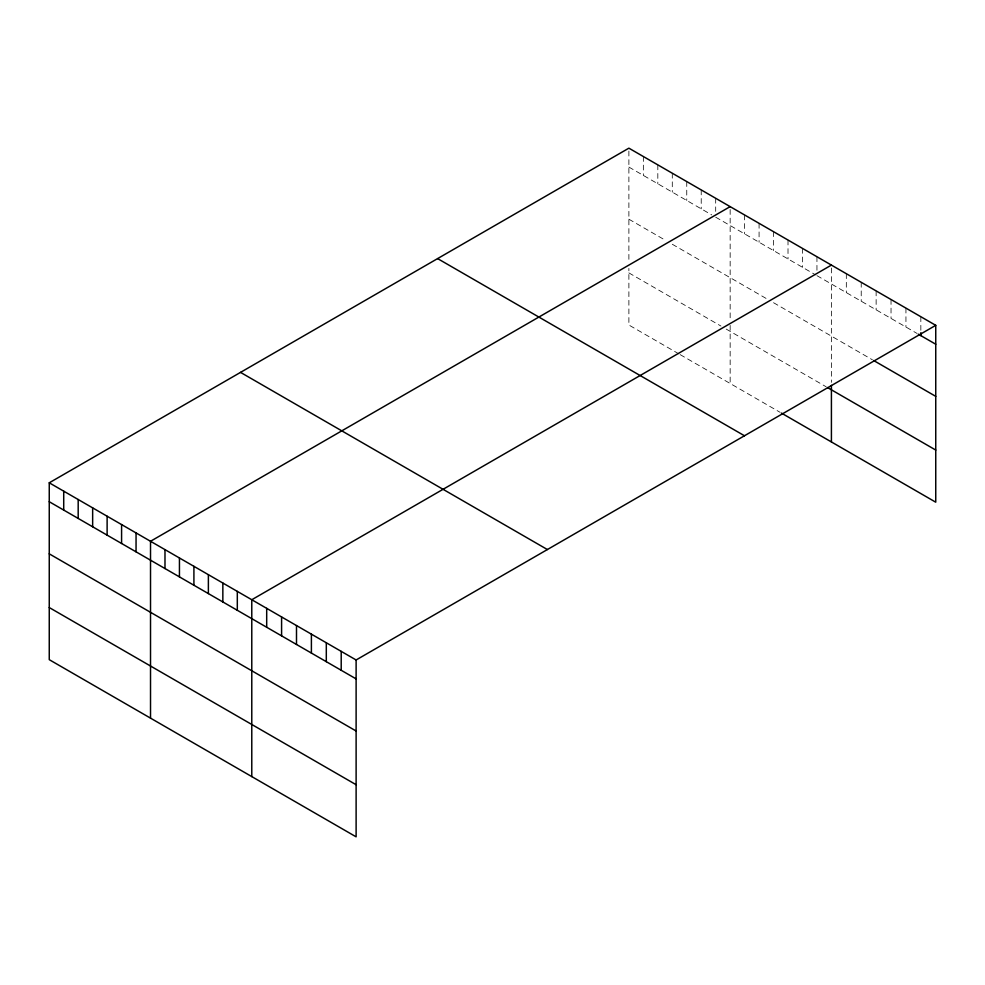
<?xml version="1.0" encoding="UTF-8"?>
<svg xmlns="http://www.w3.org/2000/svg" width="985" height="985" viewBox="0 0 985 985"><rect width="100%" height="100%" fill="white"/><g stroke="black" fill="none" stroke-linecap="round" stroke-linejoin="round"><path stroke-width="0.74" stroke-dasharray="4.92 3.69" d="M628.886 167.068L711.736 214.902M715.689 217.18L815.629 274.889M816.947 275.652L917.121 333.484M628.886 219.199L665.712 240.451M672.287 244.255L766.97 298.923M773.545 302.715L872.402 359.784M628.886 272.894L720.946 326.047M726.204 329.088L826.156 386.785M678.862 353.874L628.886 325.025L628.886 268.425M680.179 354.637L780.12 412.333M920.84 316.727L920.84 331.268M905.941 308.12L905.941 327.032M891.031 299.514L891.031 318.426M876.133 290.907L876.133 309.819M861.222 282.301L861.222 301.213M846.324 273.695L846.324 292.607M831.414 268.006L831.414 382.365M816.947 256.74L816.947 271.281M802.479 248.392L802.479 267.292M788.012 240.032L788.012 258.944M773.545 231.684L773.545 250.596M759.078 223.336L759.078 242.236M744.623 214.976L744.623 233.888M730.156 209.534L730.156 319.423M730.156 325.395L730.156 383.485M715.689 198.28L715.689 211.369M701.221 189.92L701.221 208.832M686.754 181.572L686.754 200.484M672.287 173.225L672.287 192.124M657.82 164.864L657.82 183.776M643.353 156.517L643.353 175.428M628.886 151.074L628.886 262.453"/><path stroke-width="1.48" d="M49.25 482.81L356.114 659.975L356.114 836.831L49.25 659.667L49.25 482.81L628.886 148.169L935.75 325.333L935.75 502.19L781.437 413.097M730.156 206.628L150.52 541.282L150.52 718.139M831.414 265.088L251.778 599.742L251.778 776.599M356.114 659.975L935.75 325.333M918.365 334.198L935.75 344.233M873.646 360.51L935.75 396.364M827.474 387.548L935.75 450.059M437.611 258.599L744.475 435.764M240.525 372.379L547.389 549.544M49.25 501.722L356.114 678.887M49.25 553.841L356.114 731.005M49.25 607.548L356.114 784.713M920.84 332.721L920.84 335.626M831.414 385.357L831.414 441.945M341.204 651.368L341.204 670.28M326.306 642.774L326.306 661.674M311.395 634.168L311.395 653.067M296.497 625.561L296.497 644.461M281.587 616.955L281.587 635.867M266.689 608.348L266.689 627.26M237.311 591.394L237.311 610.294M222.844 583.034L222.844 601.946M208.377 574.686L208.377 593.598M193.91 566.338L193.91 585.238M179.442 557.978L179.442 576.89M164.987 549.63L164.987 568.542M136.053 532.922L136.053 551.834M121.586 524.574L121.586 543.486M107.119 516.226L107.119 535.126M92.652 507.866L92.652 526.778M78.184 499.518L78.184 518.43M63.717 491.17L63.717 510.07"/></g></svg>
